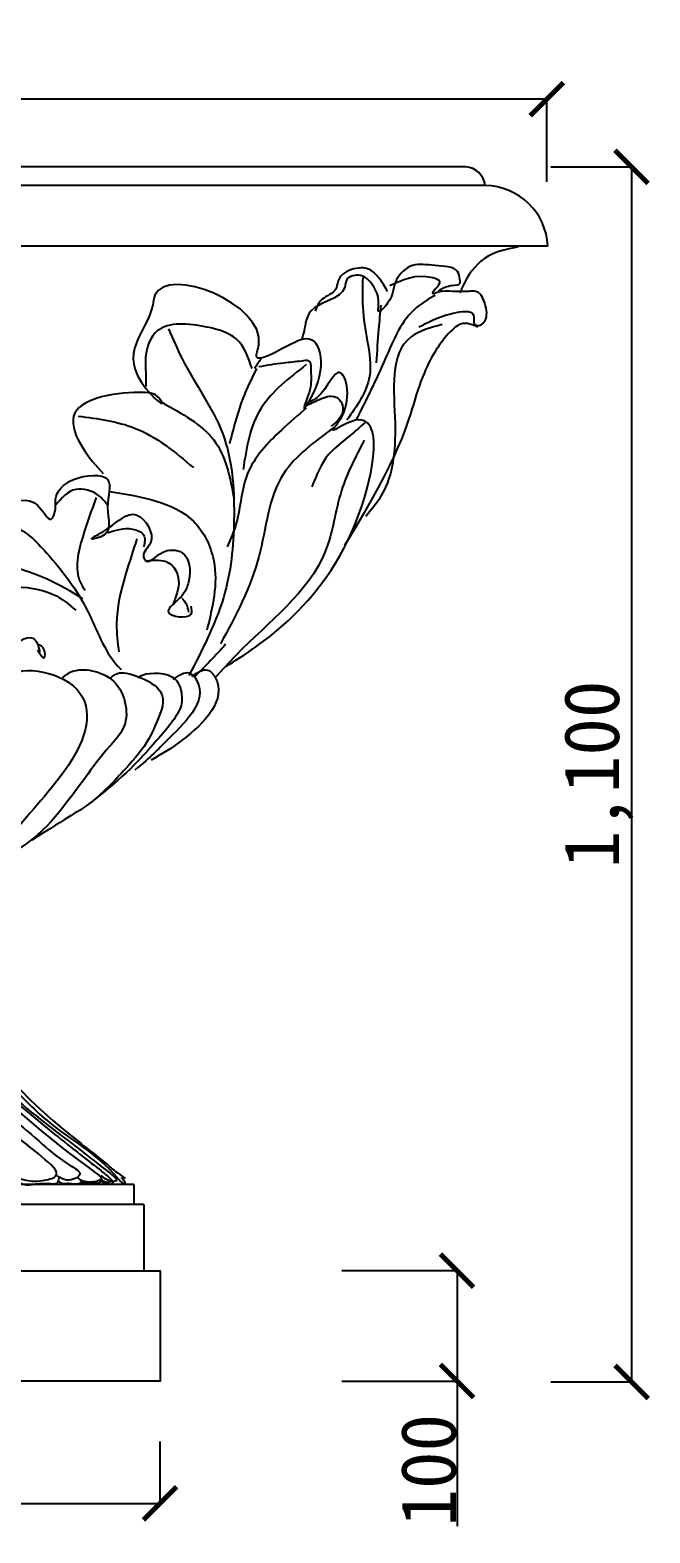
# Model space of a CAD drawing. Extents: x 3172 to 33391, y 13916 to 34175.
# Drawn here: x 7172 to 7733, y 18705 to 20065 of the extents above; entities that cross this region are included whole.
import ezdxf

# ---------------------------------------------------------------- set-up
doc = ezdxf.new("R2010")
doc.units = 0
doc.layers.get('0').update_dxf_attribs({"linetype": 'CONTINUOUS'})
doc.layers.get('DEFPOINTS').update_dxf_attribs({"linetype": 'CONTINUOUS'})
doc.dimstyles.new('ISO-25', dxfattribs={"dimtxt": 2.5, "dimasz": 2.5, "dimexe": 1.25, "dimexo": 0.625, "dimtad": 1, "dimdec": 4, "dimdsep": 46, "dimlunit": 6, "dimtxsty": 'Standard', "dimcen": 2.5, "dimadec": 0, "dimazin": 0, "dimtfac": 1, "dimtdec": 4, "dimtmove": 0, "dimatfit": 3, "dimfxl": 1, "dimtolj": 1, "dimtzin": 0, "dimarcsym": 0})

# ---------------------------------------------------------------- blocks, each defined once
blk = doc.blocks.new('_ARCHTICK')
at = {"color": 0, "linetype": 'ByBlock', "const_width": 0.15}
blk.add_lwpolyline([(-0.5, -0.5), (0.5, 0.5)], dxfattribs=at)
blk = doc.blocks.new('*D220')
at = {"color": 0, "linetype": 'ByBlock'}
for p, q in [((14797.2, 20786.5), (14797.2, 20729.1)), ((15547.2, 20786.5), (15547.2, 20729.1)), ((14797.2, 20730.4), (15547.2, 20730.4))]:
    blk.add_line(p, q, dxfattribs=at)
at = {"layer": 'DEFPOINTS', "color": 0, "linetype": 'ByBlock'}
for p in [(14797.2, 20787.1), (15547.2, 20787.1), (15547.2, 20730.4)]:
    blk.add_point(p, dxfattribs=at)
at = {"color": 0, "linetype": 'ByBlock', "xscale": 30, "yscale": 30, "zscale": 30, "rotation": 180}
blk.add_blockref('_ARCHTICK', (14797.2, 20730.4), dxfattribs=at)
at = {"color": 0, "linetype": 'ByBlock', "xscale": 30, "yscale": 30, "zscale": 30}
blk.add_blockref('_ARCHTICK', (15547.2, 20730.4), dxfattribs=at)
at = {"color": 0, "linetype": 'ByBlock', "insert": (15172.2, 20756), "char_height": 50, "attachment_point": 5}
blk.add_mtext('\\A1;750', dxfattribs=at)
blk = doc.blocks.new('*D219')
at = {"color": 0, "linetype": 'ByBlock'}
for p, q in [((14447, 21926.6), (14447, 22002.8)), ((15897, 22001.5), (14447, 22001.5)), ((15897, 21926.6), (15897, 22002.8))]:
    blk.add_line(p, q, dxfattribs=at)
at = {"layer": 'DEFPOINTS', "color": 0, "linetype": 'ByBlock'}
for p in [(14447, 22001.5), (14447, 21926), (15897, 21926)]:
    blk.add_point(p, dxfattribs=at)
at = {"color": 0, "linetype": 'ByBlock', "xscale": 30, "yscale": 30, "zscale": 30, "rotation": 180}
blk.add_blockref('_ARCHTICK', (14447, 22001.5), dxfattribs=at)
at = {"color": 0, "linetype": 'ByBlock', "xscale": 30, "yscale": 30, "zscale": 30}
blk.add_blockref('_ARCHTICK', (15897, 22001.5), dxfattribs=at)
at = {"color": 0, "linetype": 'ByBlock', "insert": (15172, 22031.3), "char_height": 50, "attachment_point": 5}
blk.add_mtext('\\A1;1,450', dxfattribs=at)
blk = doc.blocks.new('*D223')
at = {"color": 0, "linetype": 'ByBlock'}
for p, q in [((15900.6, 21940.3), (15974.9, 21940.3)), ((15973.6, 21940.3), (15973.6, 20840.3)), ((15900.7, 20840.3), (15974.9, 20840.3))]:
    blk.add_line(p, q, dxfattribs=at)
at = {"layer": 'DEFPOINTS', "color": 0, "linetype": 'ByBlock'}
for p in [(15900, 21940.3), (15900.1, 20840.3), (15973.6, 20840.3)]:
    blk.add_point(p, dxfattribs=at)
at = {"color": 0, "linetype": 'ByBlock', "xscale": 30, "yscale": 30, "zscale": 30}
for p, rotation in [((15973.6, 21940.3), 90), ((15973.6, 20840.3), 270)]:
    blk.add_blockref('_ARCHTICK', p, dxfattribs=dict(at, rotation=rotation))
at = {"color": 0, "linetype": 'ByBlock', "insert": (15943.8, 21390.3), "char_height": 50, "attachment_point": 5, "rotation": 90}
blk.add_mtext('\\A1;1,100', dxfattribs=at)
blk = doc.blocks.new('*D224')
at = {"color": 0, "linetype": 'ByBlock'}
for p, q in [((15711.6, 20941.1), (15817.1, 20941.1)), ((15815.8, 20941.1), (15815.8, 20841.1)), ((15711.6, 20841.1), (15817.1, 20841.1)), ((15815.8, 20841.1), (15815.8, 20709.8))]:
    blk.add_line(p, q, dxfattribs=at)
at = {"layer": 'DEFPOINTS', "color": 0, "linetype": 'ByBlock'}
for p in [(15711, 20941.1), (15711, 20841.1), (15815.8, 20841.1)]:
    blk.add_point(p, dxfattribs=at)
at = {"color": 0, "linetype": 'ByBlock', "xscale": 30, "yscale": 30, "zscale": 30}
for p, rotation in [((15815.8, 20941.1), 90), ((15815.8, 20841.1), 270)]:
    blk.add_blockref('_ARCHTICK', p, dxfattribs=dict(at, rotation=rotation))
at = {"color": 0, "linetype": 'ByBlock', "insert": (15790.2, 20760.4), "char_height": 50, "attachment_point": 5, "rotation": 90}
blk.add_mtext('\\A1;100', dxfattribs=at)

msp = doc.modelspace()

# ---------------------------------------------------------------- linework, layer by layer
for p, q in [((7566.31269, 19941.47836), (6915.00895, 19941.61846)), ((7583.88483, 19924.63706), (6915.00895, 19924.63706)), ((7640.47732, 19869.82325), (6915.00895, 19869.82325)), ((7266.11976, 19020.43831), (6915.00895, 19020.43831)), ((7266.11976, 19020.43831), (7266.11976, 19002.97215)), ((7275.16343, 19002.23679), (6914.80893, 19002.23679)), ((7275.16343, 19002.23679), (7275.24455, 18941.9286)), ((7275.24455, 18941.9286), (6915.00943, 18942.30907))]:
    msp.add_line(p, q)
msp.add_lwpolyline([(6539.65863, 18942.30889), (7290.02421, 18942.30889), (7290.02421, 18842.30895), (6539.65863, 18842.30895)], close=True)
for centre, radius, start, end in [((7565.26228, 19922.79437), 18.7135, 5.65099249, 86.7822202), ((7583.02601, 19867.12902), 57.51445, 2.68496273, 89.14441474)]:
    msp.add_arc(centre, radius, start, end)
msp.add_spline([(7613.81402, 19868.99331), (7586.42403, 19860.58926), (7565.42931, 19837.16846), (7561.03519, 19827.4098)], degree=3)
for points, knots in [([(7349.69332, 19489.17861), (7377.94125, 19507.57034), (7470.64297, 19561.23556), (7493.26363, 19732.94473), (7440.12491, 19697.96525), (7466.03218, 19725.20319), (7452.80855, 19776.25166), (7437.50033, 19731.92402), (7422.36771, 19728.2092), (7418.15901, 19719.23474), (7442.24782, 19754.3789), (7435.28811, 19794.84831), (7403.06719, 19778.43334), (7372.17733, 19761.61531), (7395.25327, 19813.87978), (7287.57482, 19855.73536), (7281.17717, 19792.73564), (7244.04996, 19769.92439), (7294.70023, 19722.6564), (7286.89615, 19737.14116), (7255.60694, 19738.55049), (7200.33486, 19728.81632), (7218.72975, 19685.79603), (7231.86818, 19671.08441), (7238.29968, 19663.88281)], [0, 0, 0, 0, 154.898220457, 222.8856547327, 236.4891243063, 249.9397391058, 287.1626054191, 317.1941862854, 323.2775030853, 327.0485578914, 336.8828341238, 387.5802977584, 404.1995046539, 427.7033720833, 437.9601687281, 526.2995754156, 534.8976624167, 605.8973839682, 622.5970392003, 626.3680940064, 642.3773399576, 695.3375697615, 723.1479931371, 749.8163424021, 749.8163424021, 749.8163424021, 749.8163424021]), ([(7524.20824, 19796.53859), (7527.65896, 19798.41291), (7537.48423, 19803.74965), (7550.91096, 19808.93489), (7576.88461, 19813.15003), (7572.014, 19797.699), (7580.37602, 19797.95127), (7586.57241, 19804.99316), (7584.65571, 19816.52689), (7578.72514, 19829.87072), (7562.44607, 19827.91418), (7553.29118, 19829.23491), (7538.49648, 19828.5226), (7552.20832, 19835.90471), (7561.76731, 19833.92547), (7560.75409, 19841.1067), (7559.28863, 19851.38386), (7537.74123, 19851.38925), (7517.66458, 19855.53167), (7499.27805, 19837.77518), (7502.52324, 19824.29627), (7486.17092, 19807.03566), (7488.47768, 19821.5554), (7484.69586, 19831.49845), (7474.28938, 19845.77356), (7457.33394, 19841.81664), (7457.81948, 19821.76621), (7423.01563, 19818.79033), (7421.31421, 19796.45722), (7418.73539, 19788.13712), (7418.0053, 19785.78162)], [0, 0, 0, 0, 9.8384172817, 28.0129756775, 43.2953419687, 51.89343413, 55.2687777375, 60.0401126928, 75.215603434, 87.3780668693, 92.4410895129, 112.6931728549, 114.3808446586, 124.2192599788, 131.1773509584, 134.5496822342, 141.502286714, 159.120813638, 175.9975461401, 192.6972013721, 214.0276089238, 223.5702683254, 228.6287652392, 244.1751017687, 258.4890934294, 269.1619217762, 276.114526256, 308.5223746215, 326.1277653523, 333.0803698321, 333.0803698321, 333.0803698321, 333.0803698321]), ([(7495.61514, 19828.80953), (7493.12821, 19833.0489), (7488.89594, 19840.26348), (7478.94434, 19850.9157), (7461.77122, 19850.1086), (7449.9934, 19840.89286), (7449.70646, 19827.58786), (7434.81249, 19823.43301), (7431.69817, 19814.84743), (7430.25948, 19810.88123)], [0, 0, 0, 0, 13.597295646, 23.1399550477, 36.6413367099, 50.9553283706, 57.9079328504, 71.0842591584, 82.3974268135, 82.3974268135, 82.3974268135, 82.3974268135]), ([(7473.14913, 19841.35933), (7472.87561, 19832.36577), (7472.28994, 19813.10908), (7477.2492, 19783.67512), (7483.64672, 19747.28866), (7467.88215, 19725.02673), (7458.85258, 19712.27562)], [0, 0, 0, 0, 25.2924883835, 54.1553508639, 84.5532215892, 125.3075032329, 125.3075032329, 125.3075032329, 125.3075032329]), ([(7497.6575, 19834.18801), (7509.46876, 19839.62535), (7523.4728, 19846.07213), (7547.67378, 19837.80472), (7531.27086, 19824.51546), (7539.84226, 19827.76728), (7542.58951, 19828.80953)], [0, 0, 0, 0, 32.7674538275, 38.8507706274, 50.1639350458, 55.5003457883, 55.5003457883, 55.5003457883, 55.5003457883]), ([(7538.50479, 19825.22386), (7532.77036, 19821.86274), (7510.10864, 19808.58001), (7493.1557, 19764.53949), (7476.10091, 19730.43217), (7467.02204, 19712.27562)], [0, 0, 0, 0, 16.8713089649, 66.6732010449, 123.3620463688, 123.3620463688, 123.3620463688, 123.3620463688]), ([(7489.48804, 19816.25972), (7488.76596, 19809.09098), (7487.0227, 19791.78415), (7486.00151, 19774.4322), (7485.40332, 19764.26767)], [0, 0, 0, 0, 20.3042519418, 49.0187103594, 49.0187103594, 49.0187103594, 49.0187103594]), ([(7373.09572, 19758.90276), (7369.69512, 19769.0817), (7363.3514, 19788.07021), (7328.01493, 19798.89106), (7286.66379, 19802.40588), (7275.24671, 19771.62361), (7277.22886, 19754.74809), (7277.12945, 19745.16346), (7277.1046, 19742.7673)], [0, 0, 0, 0, 27.9154774298, 52.0754943991, 89.3571465113, 111.2802036837, 131.5141951535, 138.2588577051, 138.2588577051, 138.2588577051, 138.2588577051]), ([(7577.30971, 19796.53859), (7574.01359, 19797.84309), (7563.98383, 19801.81254), (7553.94748, 19794.6857), (7539.33729, 19777.75842), (7521.74683, 19744.48343), (7507.29752, 19681.07254), (7456.75691, 19598.90203)], [0, 0, 0, 0, 9.0872806136, 27.6516921519, 54.3200414169, 99.2304143528, 136.2576495624, 136.2576495624, 136.2576495624, 136.2576495624]), ([(7544.8625, 19798.82928), (7534.5211, 19795.95981), (7495.16827, 19785.04043), (7505.79641, 19709.11944), (7499.82785, 19653.65029), (7480.09706, 19630.0377), (7475.94145, 19625.06452)], [0, 0, 0, 0, 27.0453793567, 102.9175654691, 169.7696033947, 187.6063849514, 187.6063849514, 187.6063849514, 187.6063849514]), ([(7297.52824, 19794.75935), (7301.39702, 19785.72441), (7315.33542, 19753.17348), (7353.53948, 19702.23844), (7358.52178, 19627.28869), (7352.66702, 19551.92131), (7328.7072, 19505.7016), (7315.90952, 19481.01422)], [0, 0, 0, 0, 27.2442060223, 98.1550403126, 167.8009333728, 233.9069918122, 309.6993151072, 309.6993151072, 309.6993151072, 309.6993151072]), ([(7377.18045, 19758.90276), (7373.59694, 19751.78534), (7362.59173, 19729.92724), (7356.66736, 19706.54427), (7352.67207, 19690.77525)], [0, 0, 0, 0, 21.9230571724, 67.3272096477, 67.3272096477, 67.3272096477, 67.3272096477]), ([(7422.11246, 19762.48842), (7406.43639, 19750.31941), (7373.88619, 19725.05134), (7367.9853, 19687.12804), (7364.92627, 19667.46847)], [0, 0, 0, 0, 50.1536038321, 104.1402654727, 104.1402654727, 104.1402654727, 104.1402654727]), ([(7379.22281, 19760.69559), (7386.84328, 19762.07796), (7399.95903, 19764.45717), (7413.76573, 19765.28493), (7426.08284, 19767.40218), (7426.15387, 19755.49897), (7427.29641, 19742.90892), (7422.74492, 19731.5276), (7420.0701, 19724.83901)], [0, 0, 0, 0, 18.8682271026, 32.4744926207, 37.5375152642, 44.490119744, 57.9794486622, 77.2058842816, 77.2058842816, 77.2058842816, 77.2058842816]), ([(7291.40115, 19728.42467), (7309.45497, 19718.46799), (7346.45445, 19698.06278), (7353.26794, 19660.04375), (7356.75681, 19640.57603)], [0, 0, 0, 0, 50.329901627, 103.1460644321, 103.1460644321, 103.1460644321, 103.1460644321]), ([(7420.0701, 19724.83901), (7424.06712, 19726.54549), (7432.4024, 19730.10415), (7443.39722, 19735.5382), (7454.78237, 19730.57944), (7457.17819, 19716.49077), (7448.68852, 19710.03574), (7444.57847, 19706.91071)], [0, 0, 0, 0, 11.3192330886, 23.6048490216, 27.3779310312, 41.2132625734, 54.1970118696, 54.1970118696, 54.1970118696, 54.1970118696]), ([(7215.83367, 19715.87486), (7233.54387, 19713.56032), (7273.84353, 19708.29359), (7303.41714, 19683.2815), (7319.99425, 19669.2613)], [0, 0, 0, 0, 43.3878345712, 98.7292612251, 98.7292612251, 98.7292612251, 98.7292612251]), ([(7422.11246, 19723.04618), (7414.55882, 19716.61017), (7394.07809, 19699.15976), (7363.52155, 19666.29399), (7362.85878, 19625.99588), (7353.67521, 19604.63269), (7350.62971, 19597.54812)], [0, 0, 0, 0, 26.24231733, 71.1526902659, 114.1431304316, 135.4735379833, 135.4735379833, 135.4735379833, 135.4735379833]), ([(7446.62083, 19705.11788), (7429.36159, 19692.46811), (7388.56746, 19662.56896), (7384.41995, 19584.0655), (7358.17118, 19535.16402), (7344.50262, 19509.69948)], [0, 0, 0, 0, 53.6896431552, 126.9014120011, 206.4469387213, 206.4469387213, 206.4469387213, 206.4469387213]), ([(7475.06422, 19709.95469), (7470.80249, 19706.0903), (7460.14817, 19696.42931), (7438.14959, 19680.72985), (7431.22937, 19662.32043), (7427.27179, 19651.79234)], [0, 0, 0, 0, 15.2252335658, 38.06307866, 68.5705330896, 68.5705330896, 68.5705330896, 68.5705330896]), ([(7474.47503, 19694.0188), (7466.6978, 19679.1869), (7449.97587, 19647.29661), (7441.93083, 19569.20369), (7379.43089, 19523.37807), (7345.78881, 19485.82756), (7339.5657, 19478.88147)], [0, 0, 0, 0, 47.0021437065, 101.0600402888, 215.7563878695, 241.7883299408, 241.7883299408, 241.7883299408, 241.7883299408]), ([(7109.63073, 19556.31305), (7103.49564, 19555.83315), (7102.96956, 19587.49187), (7154.71674, 19577.75183), (7124.30915, 19600.0841), (7114.81893, 19628.57373), (7149.4924, 19634.89281), (7177.07119, 19646.15827), (7191.01733, 19615.27387), (7196.18008, 19632.62463), (7194.02578, 19645.49503), (7209.915, 19662.60939), (7251.59967, 19664.39251), (7237.44156, 19632.45113), (7249.3858, 19608.4485), (7223.40261, 19603.24629), (7249.4841, 19616.35715), (7266.31148, 19638.8667), (7289.43624, 19603.53838), (7272.58305, 19592.22327), (7279.09089, 19580.44966), (7291.32628, 19596.31577), (7316.7398, 19594.32226), (7318.0808, 19571.21656), (7312.70031, 19556.60947), (7305.67253, 19548.45047), (7288.38627, 19535.58179), (7320.83853, 19531.47508), (7318.59128, 19541.04143), (7317.95189, 19543.76324)], [0, 0, 0, 0, 15.2690456595, 46.292529688, 59.4667313371, 88.9157340642, 109.3048481007, 136.30762589, 151.8591923722, 162.5243931942, 169.2690595607, 190.8700539343, 216.1851526875, 239.791475433, 265.585740177, 272.5438311565, 280.979485639, 311.95439892, 337.6408791523, 350.4841175155, 354.2551723217, 367.8586418952, 383.0477025936, 407.1908713712, 417.8560721931, 426.2896196487, 438.4520799107, 455.4128434143, 462.1575059659, 462.1575059659, 462.1575059659, 462.1575059659]), ([(7242.3844, 19635.19754), (7240.00175, 19638.39925), (7233.73234, 19646.82383), (7210.85371, 19653.6601), (7200.79617, 19641.63655), (7195.41003, 19635.19754)], [0, 0, 0, 0, 10.8004956442, 28.4190294961, 48.7332993467, 48.7332993467, 48.7332993467, 48.7332993467]), ([(7244.42677, 19647.74734), (7273.43782, 19642.93338), (7318.3755, 19635.47663), (7345.69466, 19576.95837), (7337.37193, 19543.09544), (7332.24843, 19522.24929)], [0, 0, 0, 0, 67.3717480763, 104.3578217471, 163.5904131409, 163.5904131409, 163.5904131409, 163.5904131409]), ([(7232.17258, 19642.36886), (7227.94161, 19630.70059), (7219.04616, 19606.16851), (7211.38136, 19574.9883), (7220.48048, 19560.46808), (7221.96076, 19558.10588)], [0, 0, 0, 0, 35.2107793818, 74.0292967856, 81.5714063979, 81.5714063979, 81.5714063979, 81.5714063979]), ([(7123.92728, 19622.64773), (7127.31064, 19622.00975), (7137.4607, 19620.0958), (7163.04065, 19618.12729), (7194.23217, 19585.7793), (7225.18816, 19544.81803), (7238.42975, 19504.63003), (7252.54068, 19488.75316), (7254.63859, 19486.3927)], [0, 0, 0, 0, 8.6051832953, 25.8155498858, 61.682086963, 119.2487786295, 167.5408042367, 175.9743486413, 175.9743486413, 175.9743486413, 175.9743486413]), ([(7242.3844, 19610.09793), (7249.65049, 19612.60825), (7260.70531, 19616.42753), (7277.74658, 19609.24195), (7275.96531, 19601.48217), (7275.06224, 19597.54812)], [0, 0, 0, 0, 18.8682277844, 28.7066450661, 38.8236388935, 38.8236388935, 38.8236388935, 38.8236388935]), ([(7268.93514, 19604.71944), (7265.42437, 19594.01662), (7257.15587, 19568.80952), (7248.59456, 19534.37303), (7251.54423, 19510.89988), (7252.59623, 19502.52817)], [0, 0, 0, 0, 31.5021956933, 74.1934570494, 97.8600312438, 97.8600312438, 97.8600312438, 97.8600312438]), ([(6915.00895, 19496.70798), (6916.44187, 19503.55521), (6924.56584, 19520.87827), (6969.46451, 19527.43947), (6967.09994, 19508.00044), (6973.22464, 19519.15651), (6964.20536, 19527.60767), (6972.1473, 19559.36776), (7031.90955, 19601.09784), (7067.99589, 19555.76471), (7098.57929, 19520.81704), (7099.40308, 19543.86157), (7108.11312, 19557.52842), (7145.14857, 19557.11835), (7155.88651, 19530.99404), (7156.21872, 19493.44608), (7154.89633, 19509.6093), (7176.39932, 19521.63343), (7179.81426, 19507.79358), (7181.11348, 19502.52817)], [9.5096377238, 9.5096377238, 9.5096377238, 9.5096377238, 28.918013275, 62.3843555932, 64.6085235692, 69.5828021499, 80.924267412, 98.8563329449, 150.9977617841, 228.5030559531, 234.7967651752, 243.9677316294, 271.1251467928, 273.3513064587, 334.0715932012, 338.5199329681, 342.9682727349, 363.4846647155, 376.0834310351, 376.0834310351, 376.0834310351, 376.0834310351]), ([(7136.18146, 19584.99832), (7153.69181, 19580.5083), (7183.63449, 19572.83036), (7209.27312, 19557.35853), (7219.9184, 19550.93456)], [0, 0, 0, 0, 44.8380069806, 76.6729752112, 76.6729752112, 76.6729752112, 76.6729752112]), ([(7277.1046, 19584.99832), (7284.58674, 19585.67066), (7297.43428, 19586.82514), (7309.11693, 19569.71995), (7305.6496, 19555.9002), (7302.30804, 19547.33722), (7301.61297, 19545.55607)], [0, 0, 0, 0, 16.960756307, 29.1232197424, 49.4274716841, 54.7600720951, 54.7600720951, 54.7600720951, 54.7600720951]), ([(7111.67309, 19561.69154), (7125.81716, 19561.97201), (7153.03826, 19562.51179), (7191.11274, 19559.11886), (7207.34238, 19545.56376), (7213.7913, 19540.17758)], [0, 0, 0, 0, 35.4411440403, 68.2085915755, 89.8138222313, 89.8138222313, 89.8138222313, 89.8138222313]), ([(7315.90952, 19538.38475), (7315.46234, 19540.86607), (7314.62403, 19545.51771), (7311.32273, 19549.21125), (7309.78243, 19550.93456)], [0, 0, 0, 0, 6.9526044798, 13.0338326037, 13.0338326037, 13.0338326037, 13.0338326037]), ([(7179.07112, 19504.321), (7181.54177, 19500.28848), (7185.98832, 19493.03099), (7186.40729, 19505.83172), (7181.56439, 19508.38499), (7179.07112, 19509.69948)], [0, 0, 0, 0, 8.4335431136, 15.1782094801, 22.3352001941, 22.3352001941, 22.3352001941, 22.3352001941]), ([(7148.62464, 19475.32801), (7152.48641, 19478.94847), (7163.08866, 19488.8882), (7226.27357, 19477.35556), (7230.1265, 19419.85853), (7177.7267, 19363.71439), (7145.01448, 19323.3655), (7123.69071, 19288.00764), (7077.45627, 19305.02652), (7073.08591, 19307.97765)], [0, 0, 0, 0, 14.3078904942, 39.2814054249, 105.0221499792, 165.1514667762, 184.9522333064, 256.2431369892, 270.3530773038, 270.3530773038, 270.3530773038, 270.3530773038]), ([(7201.2852, 19478.38368), (7204.14751, 19481.35116), (7215.25334, 19490.04582), (7250.9323, 19482.0906), (7264.80283, 19438.12229), (7239.37352, 19413.77062), (7200.89147, 19357.3986), (7168.84555, 19322.0196), (7117.57933, 19301.22554)], [5.6993425799, 5.6993425799, 5.6993425799, 5.6993425799, 16.8983278517, 43.8320320119, 60.4884994775, 98.5778502489, 156.8078498836, 237.335610366, 237.335610366, 237.335610366, 237.335610366]), ([(7245.05678, 19478.15344), (7246.05293, 19479.52707), (7250.01755, 19483.825), (7261.19067, 19484.70854), (7298.42705, 19467.45047), (7287.77768, 19441.27541), (7278.9163, 19419.63944), (7257.32014, 19394.74311), (7228.06083, 19363.95027), (7208.55461, 19354.12277), (7173.85386, 19332.02836)], [5.1475151333, 5.1475151333, 5.1475151333, 5.1475151333, 9.8590848313, 21.7887039733, 31.7733595577, 49.6845977122, 68.2363471286, 99.1773310062, 138.8347107728, 170.5606025773, 170.5606025773, 170.5606025773, 170.5606025773]), ([(7270.02819, 19479.04068), (7271.20853, 19479.99676), (7275.9093, 19483.8044), (7304.87326, 19484.79635), (7311.20629, 19459.03706), (7304.81668, 19442.21023), (7283.51793, 19418.83964), (7259.41008, 19390.8121), (7223.8239, 19363.53115)], [0, 0, 0, 0, 4.2417053435, 16.8928264053, 23.6997658178, 35.0769029256, 67.4151820522, 103.9905202892, 103.9905202892, 103.9905202892, 103.9905202892]), ([(7301.87806, 19477.50182), (7306.91034, 19481.12188), (7315.16677, 19487.06129), (7337.38567, 19460.10728), (7299.45599, 19427.19778), (7282.39954, 19407.84644), (7267.07323, 19395.39828)], [0, 0, 0, 0, 13.0532064492, 21.4163047987, 78.0225321111, 105.842298934, 105.842298934, 105.842298934, 105.842298934]), ([(7318.59767, 19480.12249), (7323.62995, 19483.74255), (7331.88638, 19489.68197), (7354.10528, 19462.72796), (7319.32202, 19426.84628), (7291.456, 19409.81193), (7281.70289, 19404.5706)], [0, 0, 0, 0, 13.0532064492, 21.4163047987, 78.0225321111, 105.842298934, 105.842298934, 105.842298934, 105.842298934]), ([(7049.94267, 19194.93655), (7052.29458, 19167.47312), (7064.3309, 19141.45515), (7091.16274, 19093.46907), (7128.52402, 19065.09519), (7156.77498, 19033.33274), (7161.97456, 19025.74262), (7172.0186, 19023.24027), (7178.68761, 19022.74047), (7204.13644, 19028.01567), (7170.21979, 19056.03579), (7144.85898, 19075.64596), (7102.89468, 19110.8678), (7079.83883, 19150.30607), (7072.65345, 19169.76094), (7070.78841, 19194.93655)], [4.7032349611, 4.7032349611, 4.7032349611, 4.7032349611, 47.0434907221, 92.2190028335, 186.7687111923, 204.7422993543, 207.2522570534, 211.0306431468, 228.9968082801, 239.6706577834, 260.6982445885, 307.7550664257, 366.572640699, 413.297836889, 451.2271828507, 451.2271828507, 451.2271828507, 451.2271828507]), ([(7082.83433, 19194.93655), (7084.8196, 19183.75204), (7092.755, 19153.8881), (7119.12916, 19108.75925), (7170.57904, 19069.28056), (7197.90062, 19043.63409), (7223.06954, 19029.13455), (7205.66311, 19022.2025), (7199.64313, 19026.37541), (7197.09231, 19028.14358)], [6.0559752438, 6.0559752438, 6.0559752438, 6.0559752438, 29.6165046521, 100.5936342518, 179.7700590947, 211.9993007706, 222.6690102007, 233.4263259479, 241.3359953938, 241.3359953938, 241.3359953938, 241.3359953938]), ([(7090.5511, 19194.93655), (7092.21578, 19185.93791), (7098.54353, 19156.72231), (7112.3705, 19129.96398), (7164.71306, 19084.13316), (7195.06707, 19057.40594), (7242.53972, 19023.02857), (7220.87454, 19020.86194), (7216.30011, 19025.78648), (7215.56338, 19026.5796)], [4.4569414381, 4.4569414381, 4.4569414381, 4.4569414381, 17.7535986023, 74.049145534, 129.7510341979, 225.0485010688, 230.9276738778, 246.2403332264, 249.1799196309, 249.1799196309, 249.1799196309, 249.1799196309]), ([(7096.71631, 19194.93655), (7097.71389, 19189.5779), (7110.99045, 19135.67594), (7146.21266, 19104.07805), (7230.03936, 19037.67343), (7239.57726, 19030.49797), (7247.32639, 19023.4456)], [865.4961534253, 865.4961534253, 865.4961534253, 865.4961534253, 882.2548155292, 1050.4281226725, 1095.5331650167, 1104.0421317075, 1104.0421317075, 1104.0421317075, 1104.0421317075]), ([(7104.51053, 19194.93655), (7108.98263, 19161.08137), (7120.79956, 19141.00632), (7151.95215, 19099.9023), (7206.95285, 19060.5555), (7236.09852, 19037.12427), (7253.96201, 19023.41921), (7245.01095, 19022.2025), (7238.99097, 19026.37541), (7236.44015, 19028.14358)], [1.960734393, 1.960734393, 1.960734393, 1.960734393, 29.6165046521, 100.5936342518, 179.7700590947, 211.9993007706, 222.6690102007, 233.4263259479, 241.3359953938, 241.3359953938, 241.3359953938, 241.3359953938]), ([(7110.31721, 19194.93655), (7112.90311, 19169.6584), (7123.58548, 19145.96082), (7150.07179, 19114.93366), (7196.61085, 19066.3028), (7232.3378, 19049.06094), (7257.25263, 19019.44033), (7260.22238, 19020.86194), (7255.64795, 19025.78648), (7254.91122, 19026.5796)], [1.4957687587, 1.4957687587, 1.4957687587, 1.4957687587, 17.7535986023, 74.049145534, 129.7510341979, 225.0485010688, 230.9276738778, 246.2403332264, 249.1799196309, 249.1799196309, 249.1799196309, 249.1799196309]), ([(7116.29088, 19194.93655), (7117.61587, 19185.45895), (7128.51004, 19138.63828), (7172.5791, 19092.36004), (7236.56861, 19043.31366), (7247.85081, 19033.58748), (7258.19282, 19025.6297)], [860.511095193, 860.511095193, 860.511095193, 860.511095193, 882.2548155292, 1050.4281226725, 1095.5331650167, 1104.0421317075, 1104.0421317075, 1104.0421317075, 1104.0421317075]), ([(7157.58388, 19026.12449), (7158.36601, 19025.6432), (7160.81084, 19024.13875), (7165.48537, 19018.99505), (7179.40811, 19021.16543), (7185.23576, 19021.66797), (7197.50164, 19020.38138), (7198.38263, 19024.56475), (7198.8174, 19026.62926)], [0, 0, 0, 0, 2.3750694944, 7.4242110608, 17.414009722, 32.6267672302, 37.8751193557, 42.9888809753, 42.9888809753, 42.9888809753, 42.9888809753]), ([(7198.24237, 19023.09585), (7199.17614, 19022.48604), (7201.87188, 19020.72559), (7208.52769, 19022.46552), (7215.8939, 19019.71535), (7218.79454, 19022.82458), (7219.51852, 19023.60062)], [0, 0, 0, 0, 2.7700264339, 7.9968627915, 16.0747014563, 18.7614535007, 18.7614535007, 18.7614535007, 18.7614535007]), ([(7218.94349, 19022.0863), (7222.4769, 19021.90468), (7227.692, 19021.63662), (7234.92124, 19021.41605), (7236.77193, 19023.26959), (7237.41241, 19024.18055)], [0, 0, 0, 0, 9.0406484913, 13.3434184155, 16.2839404141, 16.2839404141, 16.2839404141, 16.2839404141]), ([(7247.27184, 19023.50343), (7246.49658, 19023.20155), (7244.80897, 19022.54442), (7241.93529, 19021.83709), (7238.82315, 19022.82676), (7237.38639, 19024.19155), (7236.65766, 19024.88378)], [0, 0, 0, 0, 2.1112244073, 4.5957355617, 7.1636414668, 9.8066220369, 9.8066220369, 9.8066220369, 9.8066220369]), ([(7247.32639, 19023.00666), (7247.35038, 19022.70357), (7247.5666, 19019.97226), (7239.7642, 19019.71822), (7237.68135, 19022.49133), (7237.05077, 19023.33088)], [0, 0, 0, 0, 0.8256564064, 7.440510752, 10.3126848333, 10.3126848333, 10.3126848333, 10.3126848333])]:
    msp.add_open_spline(points, degree=3, knots=knots)
for points in [[(7381.26517, 19767.86691), (7379.22281, 19764.87886), (7377.18045, 19761.89081), (7375.13809, 19758.90276)], [(7349.17673, 19509.34145), (7340.38856, 19499.47766), (7331.0044, 19489.59435), (7320.93589, 19479.70656)]]:
    msp.add_open_spline(points, degree=3)

# ---------------------------------------------------------------- dimensions: what is measured, and where the dimension line sits
for base, p1, p2, picture, middle in [((6189.57743, 20002.77165), (7639.57741, 19927.23021), (6189.57743, 19927.23021), '*D219', (6914.57742, 20032.56332)), ((7289.77332, 18731.61372), (6539.77335, 18788.3605), (7289.77332, 18788.3605), '*D220', (6914.77334, 18757.23872))]:
    dim = msp.add_linear_dim(base=base, p1=p1, p2=p2, dimstyle='ISO-25', override={"dimtxt": 50, "dimasz": 30, "dimblk1": 'ARCHTICK', "dimblk2": 'ARCHTICK', "dimsah": 1})
    dim.commit()
    dim.dimension.update_dxf_attribs({"geometry": picture, "text_midpoint": middle, "insert": (-8257.4072, -1998.74361)})
for base, p1, p2, picture, middle, set_off in [((7716.2121686644, 18841.5723835963), (7642.6130714584, 19941.5723339044), (7642.6524522847, 18841.5723835963), '*D223', (7686.4205019977, 19391.5723587503), (-8257.4071957313, -1998.7436082351)), ((7558.416573, 18842.308947), (7453.551518, 18942.308901), (7453.551518, 18842.308947), '*D224', (7532.791573, 18761.683947), (-8257.407196, -1998.743608))]:
    dim = msp.add_linear_dim(base=base, p1=p1, p2=p2, angle=90, dimstyle='ISO-25', override={"dimtxt": 50, "dimasz": 30, "dimblk1": 'ARCHTICK', "dimblk2": 'ARCHTICK', "dimsah": 1})
    dim.commit()
    dim.dimension.update_dxf_attribs({"geometry": picture, "text_midpoint": middle, "insert": set_off})

doc.saveas('drawing.dxf')
